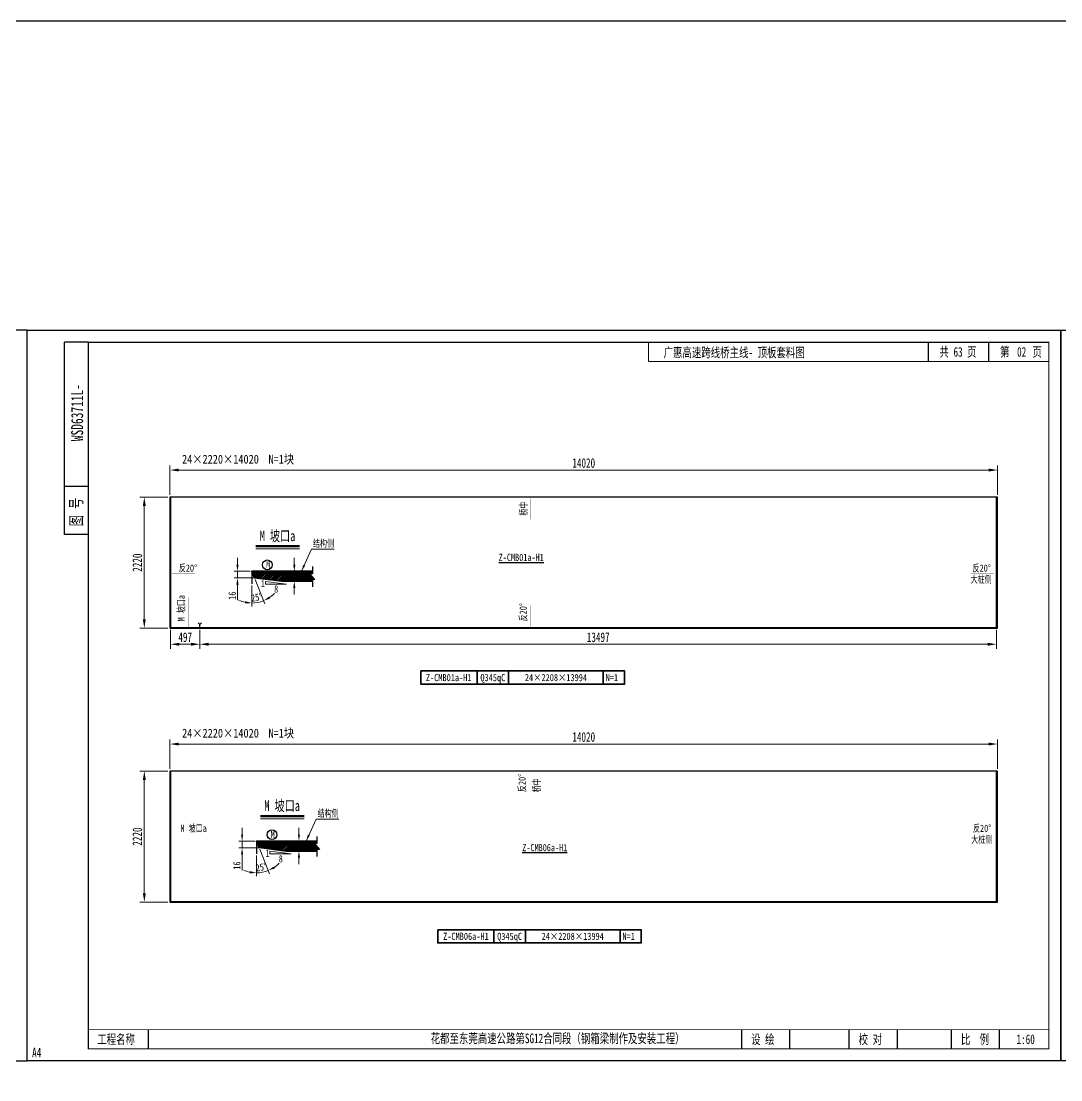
# Model space of a CAD drawing. Extents: x 1629247 to 2251351, y -601856 to -65897.
# Drawn here: x 2086657 to 2104269, y -83837 to -65897 of the extents above; entities that cross this region are included whole.
import ezdxf
from ezdxf.enums import TextEntityAlignment as Align

# ---------------------------------------------------------------- set-up
doc = ezdxf.new("R2010")
doc.units = 0
doc.header["$LTSCALE"] = 2
doc.header["$MEASUREMENT"] = 0
doc.header["$PDMODE"] = 35
doc.header["$PDSIZE"] = 50
doc.linetypes.add('PHANTOM', pattern=[63.5, 31.75, -6.35, 6.35, -6.35, 6.35, -6.35])
doc.layers.get('0').update_dxf_attribs({"linetype": 'CONTINUOUS'})
doc.layers.get('Defpoints').update_dxf_attribs({"linetype": 'CONTINUOUS'})
for name, color, linetype, lineweight in [('1图框轮廓', 7, 'CONTINUOUS', 35), ('文字层', 4, 'CONTINUOUS', 13), ('标注层', 3, 'CONTINUOUS', 13)]:
    doc.layers.add(name, color=color, linetype=linetype, lineweight=lineweight)
doc.layers.add('A3', color=7, linetype='CONTINUOUS')
doc.styles.add('仿宋', font='仿宋_GB2312_1.ttf', dxfattribs={"width": 0.7})
doc.dimstyles.new('标准标注样式-45', dxfattribs={"dimscale": 45, "dimtxt": 2.7, "dimasz": 2.5, "dimexe": 1.25, "dimexo": 0.625, "dimtad": 1, "dimdec": 0, "dimdsep": 46, "dimtxsty": '仿宋', "dimcen": 2.5, "dimclrd": 3, "dimclre": 3, "dimclrt": 4, "dimazin": 0, "dimtfac": 1, "dimtdec": 0, "dimtmove": 0, "dimatfit": 3, "dimfxl": 1.25, "dimlwd": 13, "dimlwe": 13, "dimarcsym": 0})
doc.dimstyles.new('标准标注样式-60', dxfattribs={"dimscale": 60, "dimtxt": 2.7, "dimasz": 2.5, "dimexe": 1.25, "dimexo": 0.625, "dimtad": 1, "dimdec": 0, "dimdsep": 46, "dimtxsty": '仿宋', "dimcen": 2.5, "dimclrd": 3, "dimclre": 3, "dimclrt": 4, "dimazin": 0, "dimtfac": 1, "dimtdec": 0, "dimtmove": 0, "dimatfit": 3, "dimfxl": 1.25, "dimlwd": 13, "dimlwe": 13, "dimarcsym": 0})

# ---------------------------------------------------------------- blocks, each defined once
blk = doc.blocks.new('*D940')
at = {"layer": 'Defpoints', "color": 0}
for p in [(2091309, -75219), (2091284, -75387), (2091317, -75387)]:
    blk.add_point(p, dxfattribs=at)
at = {"layer": '标注层', "color": 3, "linetype": 'ByBlock', "lineweight": 13}
for p, q in [((2091284, -75107), (2091284, -74994)), ((2091284, -75219), (2091284, -75387)), ((2091284, -75500), (2091284, -75612))]:
    blk.add_line(p, q, dxfattribs=at)
at = {"layer": '标注层', "color": 3, "lineweight": 13}
for p, q in [((2091281, -75219), (2091228, -75219)), ((2091289, -75387), (2091228, -75387))]:
    blk.add_line(p, q, dxfattribs=at)
at = {"layer": '标注层', "color": 3}
for points in [[(2091265, -75107), (2091303, -75107), (2091284, -75219)], [(2091265, -75500), (2091303, -75500), (2091284, -75387)]]:
    blk.add_solid(points, dxfattribs=at)
at = {"layer": '标注层', "color": 4, "insert": (2091195, -75303), "char_height": 121.5, "attachment_point": 5, "rotation": 90, "style": '仿宋'}
blk.add_mtext('24', dxfattribs=at)
blk = doc.blocks.new('*D913')
at = {"layer": 'Defpoints', "color": 0}
for p in [(2090563, -75219), (2090563, -75239), (2090608, -75330), (2090563, -75433), (2090700, -75740)]:
    blk.add_point(p, dxfattribs=at)
at = {"layer": '标注层', "color": 3, "lineweight": 13}
for p, q in [((2090563, -75461), (2090563, -75814)), ((2090619, -75356), (2090786, -75771))]:
    blk.add_line(p, q, dxfattribs=at)
at = {"layer": '标注层', "color": 3, "linetype": 'ByBlock', "lineweight": 13}
for start, end in [(303.9979, 315.9959), (246.0041, 258.0021), (270, 292)]:
    blk.add_arc((2090563, -75219), 538, start, end, dxfattribs=at)
at = {"layer": '标注层', "color": 3}
for points in [[(2090873, -75682), (2090855, -75649), (2090765, -75718)], [(2090453, -75727), (2090449, -75765), (2090563, -75758)]]:
    blk.add_solid(points, dxfattribs=at)
at = {"layer": '标注层', "color": 4, "insert": (2090646, -75661), "char_height": 121.5, "attachment_point": 5, "rotation": 10.5492, "style": '仿宋'}
blk.add_mtext('25%%D', dxfattribs=at)
blk = doc.blocks.new('*D914')
at = {"layer": 'Defpoints', "color": 0}
for p in [(2090321, -75219), (2090563, -75219), (2090629, -75333)]:
    blk.add_point(p, dxfattribs=at)
at = {"layer": '标注层', "color": 3, "linetype": 'ByBlock', "lineweight": 13}
for p, q in [((2090321, -75107), (2090321, -74994)), ((2090321, -75219), (2090321, -75333)), ((2090321, -75445), (2090321, -75709))]:
    blk.add_line(p, q, dxfattribs=at)
at = {"layer": '标注层', "color": 3, "lineweight": 13}
for p, q in [((2090535, -75219), (2090265, -75219)), ((2090601, -75333), (2090265, -75333))]:
    blk.add_line(p, q, dxfattribs=at)
at = {"layer": '标注层', "color": 3}
for points in [[(2090302, -75107), (2090340, -75107), (2090321, -75219)], [(2090302, -75445), (2090340, -75445), (2090321, -75333)]]:
    blk.add_solid(points, dxfattribs=at)
at = {"layer": '标注层', "color": 4, "insert": (2090232, -75633), "char_height": 121.5, "attachment_point": 5, "rotation": 90, "style": '仿宋'}
blk.add_mtext('16', dxfattribs=at)
blk = doc.blocks.new('*D942')
at = {"layer": 'Defpoints', "color": 0}
for p in [(2091387, -79792), (2091362, -79960), (2091396, -79960)]:
    blk.add_point(p, dxfattribs=at)
at = {"layer": '标注层', "color": 3, "linetype": 'ByBlock', "lineweight": 13}
for p, q in [((2091362, -79680), (2091362, -79567)), ((2091362, -79792), (2091362, -79960)), ((2091362, -80073), (2091362, -80185))]:
    blk.add_line(p, q, dxfattribs=at)
at = {"layer": '标注层', "color": 3, "lineweight": 13}
for p, q in [((2091359, -79792), (2091306, -79792)), ((2091367, -79960), (2091306, -79960))]:
    blk.add_line(p, q, dxfattribs=at)
at = {"layer": '标注层', "color": 3}
for points in [[(2091344, -79680), (2091381, -79680), (2091362, -79792)], [(2091344, -80073), (2091381, -80073), (2091362, -79960)]]:
    blk.add_solid(points, dxfattribs=at)
at = {"layer": '标注层', "color": 4, "insert": (2091273, -79876), "char_height": 121.5, "attachment_point": 5, "rotation": 90, "style": '仿宋'}
blk.add_mtext('24', dxfattribs=at)
blk = doc.blocks.new('*D917')
at = {"layer": 'Defpoints', "color": 0}
for p in [(2090642, -79792), (2090642, -79813), (2090642, -80006), (2090687, -79903), (2090778, -80313)]:
    blk.add_point(p, dxfattribs=at)
at = {"layer": '标注层', "color": 3, "lineweight": 13}
for p, q in [((2090697, -79929), (2090865, -80344)), ((2090642, -80034), (2090642, -80387))]:
    blk.add_line(p, q, dxfattribs=at)
at = {"layer": '标注层', "color": 3, "linetype": 'ByBlock', "lineweight": 13}
for start, end in [(303.9979, 315.9959), (246.0041, 258.0021), (270, 292)]:
    blk.add_arc((2090642, -79792), 538, start, end, dxfattribs=at)
at = {"layer": '标注层', "color": 3}
for points in [[(2090532, -80300), (2090528, -80338), (2090642, -80331)], [(2090952, -80255), (2090934, -80222), (2090843, -80291)]]:
    blk.add_solid(points, dxfattribs=at)
at = {"layer": '标注层', "color": 4, "insert": (2090724, -80234), "char_height": 121.5, "attachment_point": 5, "rotation": 10.5492, "style": '仿宋'}
blk.add_mtext('25%%D', dxfattribs=at)
blk = doc.blocks.new('*D918')
at = {"layer": 'Defpoints', "color": 0}
for p in [(2090399, -79792), (2090642, -79792), (2090707, -79906)]:
    blk.add_point(p, dxfattribs=at)
at = {"layer": '标注层', "color": 3, "linetype": 'ByBlock', "lineweight": 13}
for p, q in [((2090399, -79680), (2090399, -79567)), ((2090399, -79792), (2090399, -79906)), ((2090399, -80018), (2090399, -80282))]:
    blk.add_line(p, q, dxfattribs=at)
at = {"layer": '标注层', "color": 3, "lineweight": 13}
for p, q in [((2090614, -79792), (2090343, -79792)), ((2090679, -79906), (2090343, -79906))]:
    blk.add_line(p, q, dxfattribs=at)
at = {"layer": '标注层', "color": 3}
for points in [[(2090381, -79680), (2090418, -79680), (2090399, -79792)], [(2090381, -80018), (2090418, -80018), (2090399, -79906)]]:
    blk.add_solid(points, dxfattribs=at)
at = {"layer": '标注层', "color": 4, "insert": (2090311, -80206), "char_height": 121.5, "attachment_point": 5, "rotation": 90, "style": '仿宋'}
blk.add_mtext('16', dxfattribs=at)
blk = doc.blocks.new('*D881')
at = {"color": 3, "lineweight": 13, "ltscale": 3}
for p, q in [((2089187, -76210), (2089187, -76531)), ((2089684, -76210), (2089684, -76531))]:
    blk.add_line(p, q, dxfattribs=at)
at = {"color": 3, "linetype": 'ByBlock', "lineweight": 13, "ltscale": 3}
blk.add_line((2089337, -76456), (2089534, -76456), dxfattribs=at)
at = {"color": 3, "ltscale": 3}
for points in [[(2089337, -76431), (2089337, -76481), (2089187, -76456)], [(2089534, -76431), (2089534, -76481), (2089684, -76456)]]:
    blk.add_solid(points, dxfattribs=at)
at = {"layer": 'Defpoints', "color": 0, "ltscale": 3}
for p in [(2089187, -76173), (2089684, -76173), (2089684, -76456)]:
    blk.add_point(p, dxfattribs=at)
at = {"color": 4, "ltscale": 3, "insert": (2089435, -76338), "char_height": 162, "attachment_point": 5, "style": '仿宋'}
blk.add_mtext('497', dxfattribs=at)
blk = doc.blocks.new('*D891')
at = {"color": 3, "lineweight": 13, "ltscale": 3}
for p, q in [((2089684, -76210), (2089684, -76531)), ((2103181, -76210), (2103181, -76531))]:
    blk.add_line(p, q, dxfattribs=at)
at = {"color": 3, "linetype": 'ByBlock', "lineweight": 13, "ltscale": 3}
blk.add_line((2103031, -76456), (2089834, -76456), dxfattribs=at)
at = {"color": 3, "ltscale": 3}
for points in [[(2089834, -76431), (2089834, -76481), (2089684, -76456)], [(2103031, -76431), (2103031, -76481), (2103181, -76456)]]:
    blk.add_solid(points, dxfattribs=at)
at = {"layer": 'Defpoints', "color": 0, "ltscale": 3}
for p in [(2089684, -76173), (2103181, -76173), (2089684, -76456)]:
    blk.add_point(p, dxfattribs=at)
at = {"color": 4, "ltscale": 3, "insert": (2096432, -76338), "char_height": 162, "attachment_point": 5, "style": '仿宋'}
blk.add_mtext('13497', dxfattribs=at)
blk = doc.blocks.new('*D780')
at = {"color": 3, "lineweight": 13, "ltscale": 3}
for p, q in [((2089177, -73925), (2089177, -73429)), ((2103197, -73925), (2103197, -73429))]:
    blk.add_line(p, q, dxfattribs=at)
at = {"color": 3, "linetype": 'ByBlock', "lineweight": 13, "ltscale": 3}
blk.add_line((2103047, -73504), (2089327, -73504), dxfattribs=at)
at = {"color": 3, "ltscale": 3}
for points in [[(2089327, -73479), (2089327, -73529), (2089177, -73504)], [(2103047, -73479), (2103047, -73529), (2103197, -73504)]]:
    blk.add_solid(points, dxfattribs=at)
at = {"layer": 'Defpoints', "color": 0, "ltscale": 3}
for p in [(2089177, -73504), (2089177, -73963), (2103197, -73963)]:
    blk.add_point(p, dxfattribs=at)
at = {"color": 4, "ltscale": 3, "insert": (2096187, -73386), "char_height": 162, "attachment_point": 5, "style": '仿宋'}
blk.add_mtext('14020', dxfattribs=at)
blk = doc.blocks.new('*D781')
at = {"color": 3, "lineweight": 13, "ltscale": 3}
for p, q in [((2089139, -73963), (2088668, -73963)), ((2089139, -76183), (2088668, -76183))]:
    blk.add_line(p, q, dxfattribs=at)
at = {"color": 3, "linetype": 'ByBlock', "lineweight": 13, "ltscale": 3}
blk.add_line((2088743, -74113), (2088743, -76033), dxfattribs=at)
at = {"color": 3, "ltscale": 3}
for points in [[(2088718, -74113), (2088768, -74113), (2088743, -73963)], [(2088718, -76033), (2088768, -76033), (2088743, -76183)]]:
    blk.add_solid(points, dxfattribs=at)
at = {"layer": 'Defpoints', "color": 0, "ltscale": 3}
for p in [(2089177, -73963), (2088743, -76183), (2089177, -76183)]:
    blk.add_point(p, dxfattribs=at)
at = {"color": 4, "ltscale": 3, "insert": (2088625, -75073), "char_height": 162, "attachment_point": 5, "rotation": 90, "style": '仿宋'}
blk.add_mtext('2220', dxfattribs=at)
blk = doc.blocks.new('tukuangA4-')
at = {"layer": 'A3'}
for p, q in [((537, 7565), (537, 10327)), ((882, 10327), (537, 10327)), ((12951, 10051), (12951, 10327)), ((13814, 10051), (13814, 10327)), ((882, 8256), (537, 8256)), ((882, 7565), (537, 7565)), ((1745, 173), (1745, 449)), ((10266, 173), (10266, 449)), ((10957, 173), (10957, 449)), ((11811, 173), (11811, 449)), ((12502, 173), (12502, 449)), ((13280, 173), (13280, 449)), ((13971, 173), (13971, 449))]:
    blk.add_line(p, q, dxfattribs=at)
blk.add_lwpolyline([(14850, 10500), (14850, 0), (0, 0), (0, 10500)], close=True, dxfattribs=at)
for points, const_width in [([(882, 10327), (14677, 10327), (14677, 173), (882, 173), (882, 10327)], 17.3), ([(8927, 10051), (8927, 10327)], 13.8), ([(8927, 10051), (14677, 10051)], 13.8), ([(882, 449), (14677, 449)], 13.8)]:
    blk.add_lwpolyline(points, dxfattribs=dict(at, const_width=const_width))
at = {"layer": 'A3', "color": 7, "linetype": 'Continuous', "style": '仿宋', "width": 0.7}
for s, p in [('共    页', (13106, 10120)), ('第     页', (13977, 10120)), ('工程名称', (1009, 242)), ('花都至东莞高速公路第SG12合同段（钢箱梁制作及安装工程）', (5798, 255)), ('设 绘', (10401, 242)), ('校 对', (11946, 242)), ('比  例', (13415, 242))]:
    blk.add_text(s, height=138.1, dxfattribs=at).set_placement(p)
blk.add_text('WSD63711L-', height=172.6, rotation=90, dxfattribs=at).set_placement((806, 9316), align=Align.CENTER)
blk.add_text('图 号', height=172.6, rotation=90, dxfattribs=at).set_placement((793, 7681))
blk.add_text('A4', height=138.1, dxfattribs=at).set_placement((139, 50), align=Align.CENTER)
blk = doc.blocks.new('*D782')
at = {"color": 3, "lineweight": 13, "ltscale": 3}
for p, q in [((2089177, -78568), (2089177, -78072)), ((2103197, -78568), (2103197, -78072))]:
    blk.add_line(p, q, dxfattribs=at)
at = {"color": 3, "linetype": 'ByBlock', "lineweight": 13, "ltscale": 3}
blk.add_line((2103047, -78147), (2089327, -78147), dxfattribs=at)
at = {"color": 3, "ltscale": 3}
for points in [[(2089327, -78122), (2089327, -78172), (2089177, -78147)], [(2103047, -78122), (2103047, -78172), (2103197, -78147)]]:
    blk.add_solid(points, dxfattribs=at)
at = {"layer": 'Defpoints', "color": 0, "ltscale": 3}
for p in [(2089177, -78147), (2089177, -78605), (2103197, -78605)]:
    blk.add_point(p, dxfattribs=at)
at = {"color": 4, "ltscale": 3, "insert": (2096187, -78028), "char_height": 162, "attachment_point": 5, "style": '仿宋'}
blk.add_mtext('14020', dxfattribs=at)
blk = doc.blocks.new('*D783')
at = {"color": 3, "lineweight": 13, "ltscale": 3}
for p, q in [((2089139, -78605), (2088668, -78605)), ((2089139, -80825), (2088668, -80825))]:
    blk.add_line(p, q, dxfattribs=at)
at = {"color": 3, "linetype": 'ByBlock', "lineweight": 13, "ltscale": 3}
blk.add_line((2088743, -78755), (2088743, -80675), dxfattribs=at)
at = {"color": 3, "ltscale": 3}
for points in [[(2088718, -78755), (2088768, -78755), (2088743, -78605)], [(2088718, -80675), (2088768, -80675), (2088743, -80825)]]:
    blk.add_solid(points, dxfattribs=at)
at = {"layer": 'Defpoints', "color": 0, "ltscale": 3}
for p in [(2089177, -78605), (2088743, -80825), (2089177, -80825)]:
    blk.add_point(p, dxfattribs=at)
at = {"color": 4, "ltscale": 3, "insert": (2088625, -79715), "char_height": 162, "attachment_point": 5, "rotation": 90, "style": '仿宋'}
blk.add_mtext('2220', dxfattribs=at)

msp = doc.modelspace()

# ---------------------------------------------------------------- hatches: boundary and pattern name
at = {"layer": '标注层', "linetype": 'PHANTOM'}
h = msp.add_hatch(dxfattribs=at)
h.set_pattern_fill('ANSI31', color=8, scale=150, style=0)
h.set_pattern_definition([(45, (2090563.341, -75387.391), (-13.25825, 13.25825), [])])
h.paths.add_polyline_path([(2091589.3, -75387.4), (2091589.3, -75361), (2091633, -75361), (2091545.5, -75261), (2091589.3, -75261), (2091589.3, -75219.4), (2090563.3, -75219.4), (2090608, -75330), (2091067.3, -75387.4)])
h.paths.add_polyline_path([(2091103.8, -75382.7), (2091103.8, -75224.1), (2091286.1, -75224.1), (2091286.1, -75382.7)], flags=24)
h = msp.add_hatch(dxfattribs=at)
h.set_pattern_fill('ANSI31', color=8, scale=150, style=0)
h.set_pattern_definition([(45, (2090641.83, -79960.461), (-13.25825, 13.25825), [])])
h.paths.add_polyline_path([(2091667.7, -79960.5), (2091667.7, -79934.1), (2091711.5, -79934.1), (2091624, -79834.1), (2091667.7, -79834.1), (2091667.7, -79792.5), (2090641.8, -79792.5), (2090686.5, -79903), (2091145.8, -79960.5)])
h.paths.add_polyline_path([(2091182.3, -79955.8), (2091182.3, -79797.1), (2091364.6, -79797.1), (2091364.6, -79955.8)], flags=24)

# ---------------------------------------------------------------- linework, layer by layer
at = {"color": 7, "ltscale": 3}
for p, q in [((2090563.3, -75239.4), (2090563.3, -75433)), ((2090641.8, -79812.5), (2090641.8, -80006))]:
    msp.add_line(p, q, dxfattribs=at)
at = {"color": 6, "ltscale": 3}
for p, q in [((2089683.8, -76123.7), (2089652.5, -76092.4)), ((2089712.9, -76094.6), (2089683.8, -76123.7)), ((2089683.8, -76172.8), (2089683.8, -76123.7))]:
    msp.add_line(p, q, dxfattribs=at)
at = {"color": 8, "ltscale": 3}
for points in [[(2065547.6, -218566.9), (2251350.7, -218566.9), (2251350.7, -65896.9), (2065547.6, -65896.9)], [(2089176.8, -76182.8), (2103196.8, -76182.8), (2103196.8, -73962.8), (2089176.8, -73962.8)], [(2089176.8, -80825.2), (2103196.8, -80825.2), (2103196.8, -78605.2), (2089176.8, -78605.2)]]:
    msp.add_lwpolyline(points, close=True, dxfattribs=at)
at = {"color": 1}
for points in [[(2103180.8, -73964.7), (2089186.8, -73964.7), (2089186.8, -76172.8), (2103180.8, -76172.8)], [(2089186.8, -80815.2), (2103180.8, -80815.2), (2103180.8, -78607.2), (2089186.8, -78607.2)]]:
    msp.add_lwpolyline(points, close=True, dxfattribs=at)
at = {"color": 7}
for points in [[(2091589.3, -75139.9), (2091589.3, -75261), (2091545.5, -75261), (2091633, -75361), (2091589.3, -75361), (2091589.3, -75482.2)], [(2091667.7, -79712.9), (2091667.7, -79834.1), (2091624, -79834.1), (2091711.5, -79934.1), (2091667.7, -79934.1), (2091667.7, -80055.3)]]:
    msp.add_lwpolyline(points, dxfattribs=at)
at = {"color": 3, "ltscale": 3}
for centre in [(2090826.1, -75110.2), (2090904.6, -79683.3)]:
    msp.add_circle(centre, 82.7, dxfattribs=at)
at = {"layer": '1图框轮廓', "color": 30, "ltscale": 3}
for p, q in [((2094379.9, -77133.1), (2094379.9, -76908.1)), ((2094914.4, -77133.1), (2094914.4, -76908.1)), ((2096518.4, -77133.1), (2096518.4, -76908.1)), ((2094664, -81517.9), (2094664, -81292.9)), ((2095198.5, -81517.9), (2095198.5, -81292.9)), ((2096802.5, -81517.9), (2096802.5, -81292.9))]:
    msp.add_line(p, q, dxfattribs=at)
at = {"layer": '1图框轮廓', "color": 207}
for points in [[(2091589.3, -75387.4), (2091067.3, -75387.4), (2090608, -75330), (2090563.3, -75219.4), (2091589.3, -75219.4)], [(2091667.7, -79960.5), (2091145.8, -79960.5), (2090686.5, -79903), (2090641.8, -79792.5), (2091667.7, -79792.5)]]:
    msp.add_lwpolyline(points, dxfattribs=at)
at = {"layer": '1图框轮廓', "color": 30, "ltscale": 3}
for points in [[(2093428.4, -76908.1), (2096878.4, -76908.1), (2096878.4, -77133.1), (2093428.4, -77133.1)], [(2093712.5, -81292.9), (2097162.5, -81292.9), (2097162.5, -81517.9), (2093712.5, -81517.9)]]:
    msp.add_lwpolyline(points, close=True, dxfattribs=at)
at = {"layer": 'A3'}
msp.add_lwpolyline([(2069245, -83516.8), (2086756, -83516.8), (2086756, -71134), (2069245, -71134)], close=True, dxfattribs=at)
at = {"layer": '文字层', "lineweight": 50}
for p, q in [((2091373.7, -74795.6), (2090630.4, -74795.6)), ((2091452.1, -79368.6), (2090708.9, -79368.6))]:
    msp.add_line(p, q, dxfattribs=at)
at = {"layer": '文字层', "lineweight": 20}
for p, q in [((2091373.7, -74840.6), (2090630.4, -74840.6)), ((2091452.1, -79413.6), (2090708.9, -79413.6))]:
    msp.add_line(p, q, dxfattribs=at)
at = {"layer": '标注层', "color": 42}
for points in [[(2095278.5, -73981.8, 0, 25, 0), (2095278.5, -74056.6, 5, 5, 0), (2095278.5, -74341.2, 5, 5, 0)], [(2089206, -75250.6, 0, 25, 0), (2089280.9, -75250.6, 5, 5, 0), (2089601.7, -75250.6, 5, 5, 0)], [(2103140.6, -75250.6, 0, 25, 0), (2103065.8, -75250.6, 5, 5, 0), (2102745, -75250.6, 5, 5, 0)], [(2095278.5, -76160, 0, 25, 0), (2095278.5, -76085.2, 5, 5, 0), (2095278.5, -75800.5, 5, 5, 0)], [(2095259.7, -78636.5, 0, 25, 0), (2095259.7, -78711.3, 5, 5, 0), (2095259.7, -78995.9, 5, 5, 0)], [(2089216.7, -79660, 0, 25, 0), (2089291.5, -79660, 5, 5, 0), (2089770.8, -79660, 5, 5, 0)], [(2103151, -79660, 0, 25, 0), (2103076.1, -79660, 5, 5, 0), (2102755.3, -79660, 5, 5, 0)]]:
    msp.add_lwpolyline(points, format="xyseb", dxfattribs=at)
at = {"layer": '标注层', "color": 7}
for points in [[(2090793.2, -75390.7), (2091151.6, -75435.5), (2091151.6, -75435.5), (2090793.2, -75435.5)], [(2090871.6, -79963.8), (2091230, -80008.6), (2091230, -80008.6), (2090871.6, -80008.6)]]:
    msp.add_lwpolyline(points, close=True, dxfattribs=at)
at = {"layer": '标注层', "color": 182}
msp.add_lwpolyline([(2089485.8, -76160, 0, 25, 0), (2089485.8, -76085.2, 5, 5, 0), (2089485.8, -75664.2, 5, 5, 0)], format="xyseb", dxfattribs=at)

# ---------------------------------------------------------------- block references
at = {"color": 8, "yscale": 1.179310344828991, "zscale": 1.179310344827586}
for p, xscale in [((2086756, -83516.8), 1.179310344828991), ((2104268.7, -83516.8), 1.179310345090926)]:
    msp.add_blockref('tukuangA4-', p, dxfattribs=dict(at, xscale=xscale))

# ---------------------------------------------------------------- texts
at = {"color": 7, "style": '仿宋', "width": 0.85}
for s, p in [('24×2220×14020', (2089382.3, -73395)), ('N=1块', (2090846.6, -73395)), ('24×2220×14020', (2089382.3, -78037.4)), ('N=1块', (2090846.6, -78037.4))]:
    msp.add_text(s, height=150, dxfattribs=at).set_placement(p)
at = {"color": 6, "linetype": 'PHANTOM', "ltscale": 10, "style": '仿宋', "width": 0.7}
for s, p in [('%%UZ-CMB01a-H1', (2094746.3, -75044)), ('%%UZ-CMB06a-H1', (2095144.9, -79963))]:
    msp.add_text(s, height=121.5, dxfattribs=at).set_placement(p)
at = {"color": 7, "style": '仿宋', "width": 0.85}
for s, p in [('Z-CMB01a-H1', (2093899, -77020.6)), ('Q345qC', (2094647.2, -77020.6)), ('24×2208×13994', (2095716.4, -77020.6)), ('N=1 ', (2096698.4, -77020.6)), ('Z-CMB06a-H1', (2094191.4, -81405.4)), ('Q345qC', (2094931.3, -81405.4)), ('24×2208×13994', (2096000.5, -81405.4)), ('N=1 ', (2096982.5, -81405.4))]:
    msp.add_text(s, height=121.5, dxfattribs=at).set_placement(p, align=Align.MIDDLE_CENTER)
at = {"layer": 'A3', "color": 6, "linetype": 'Continuous', "style": '仿宋', "width": 0.7}
msp.add_text('广惠高速跨线桥主线- 顶板套料图', height=162.857, dxfattribs=at).set_placement((2097540.6, -71591.7))
at = {"layer": 'A3', "color": 1, "linetype": 'Continuous', "style": '仿宋', "width": 0.7}
for s, p in [('63', (2102451.2, -71582.6)), ('02', (2103528.4, -71582.6))]:
    msp.add_text(s, height=162.86, dxfattribs=at).set_placement(p)
at = {"layer": 'A3', "color": 7, "linetype": 'Continuous', "style": '仿宋', "width": 0.7}
msp.add_text('1:60', height=162.86, dxfattribs=at).set_placement((2103517.9, -83231.9))
at = {"layer": '文字层', "color": 1, "style": '仿宋', "width": 0.7}
for p in [(2090698.7, -74708.5), (2090777.2, -79281.6)]:
    msp.add_text('M 坡口a', height=180, dxfattribs=at).set_placement(p)
at = {"layer": '标注层', "color": 42, "style": '仿宋', "width": 0.7}
for s, p in [('桥中', (2095228.2, -74275.7)), ('反20%%D', (2095221.4, -76067.5)), ('反20%%D', (2095202.5, -78960.9)), ('桥中', (2095450.9, -78964.1))]:
    msp.add_text(s, height=121.5, rotation=90, dxfattribs=at).set_placement(p)
at = {"layer": '标注层', "color": 4, "style": '仿宋', "width": 0.7}
for s, p in [('结构侧', (2091599.8, -74807.9)), ('1', (2090717.4, -75488)), ('8', (2090941.9, -75580.1)), ('结构侧', (2091678.3, -79381)), ('1', (2090795.9, -80061.1)), ('8', (2091020.4, -80153.2))]:
    msp.add_text(s, height=121.5, dxfattribs=at).set_placement(p)
at = {"layer": '标注层', "color": 42, "style": '仿宋', "width": 0.7}
for s, p in [('反20%%D', (2089327.4, -75225.3)), ('反20%%D', (2102773.8, -75225.3)), ('大桩侧', (2102740.4, -75415.5)), ('M 坡口a', (2089355, -79634.8)), ('反20%%D', (2102781.3, -79634.8)), ('大桩侧', (2102750.8, -79824.9))]:
    msp.add_text(s, height=121.5, dxfattribs=at).set_placement(p)
at = {"layer": '标注层', "color": 2, "style": '仿宋', "width": 0.7}
for p in [(2090805.6, -75167.7), (2090884.1, -79740.7)]:
    msp.add_text('M', height=121.5, dxfattribs=at).set_placement(p)
at = {"layer": '标注层', "color": 182, "style": '仿宋', "width": 0.7}
msp.add_text('M 坡口a', height=121.5, rotation=90, dxfattribs=at).set_placement((2089428.6, -76067.5))

# ---------------------------------------------------------------- dimensions: what is measured, and where the dimension line sits
at = {"color": 8, "ltscale": 3}
for base, p1, p2, picture, middle in [((2089176.8, -73504.1), (2103196.8, -73962.8), (2089176.8, -73962.8), '*D780', (2096186.8, -73385.6)), ((2089683.8, -76456.2), (2089186.8, -76172.8), (2089683.8, -76172.8), '*D881', (2089435.3, -76337.7)), ((2089683.8, -76456.2), (2103180.8, -76172.8), (2089683.8, -76172.8), '*D891', (2096432.3, -76337.7)), ((2089176.8, -78146.6), (2103196.8, -78605.2), (2089176.8, -78605.2), '*D782', (2096186.8, -78028.1))]:
    dim = msp.add_linear_dim(base=base, p1=p1, p2=p2, dimstyle='标准标注样式-60', dxfattribs=at)
    dim.commit()
    dim.dimension.update_dxf_attribs({"geometry": picture, "text_midpoint": middle})
for base, p1, p2, picture, middle in [((2088743.4, -76182.8), (2089176.8, -73962.8), (2089176.8, -76182.8), '*D781', (2088624.9, -75072.8)), ((2088743.4, -80825.2), (2089176.8, -78605.2), (2089176.8, -80825.2), '*D783', (2088624.9, -79715.2))]:
    dim = msp.add_linear_dim(base=base, p1=p1, p2=p2, angle=90, dimstyle='标准标注样式-60', dxfattribs=at)
    dim.commit()
    dim.dimension.update_dxf_attribs({"geometry": picture, "text_midpoint": middle})
at = {"layer": '标注层', "color": 7}
for base, p1, p2, picture, middle in [((2090321, -75219.4), (2090628.7, -75332.6), (2090563.3, -75219.4), '*D914', (2090321, -75633.3)), ((2090399.5, -79792.5), (2090707.2, -79905.6), (2090641.8, -79792.5), '*D918', (2090399.5, -80206.3))]:
    dim = msp.add_linear_dim(base=base, p1=p1, p2=p2, angle=90, dimstyle='标准标注样式-45', override={"dimlfac": 0.142857}, dxfattribs=at)
    dim.commit()
    dim.dimension.update_dxf_attribs({"geometry": picture, "text_midpoint": middle, "dimtype": 160})
for base, p1, p2, picture, middle in [((2091283.8, -75387.4), (2091308.8, -75219.4), (2091317.1, -75387.4), '*D940', (2091194.9, -75303.4)), ((2091362.3, -79960.5), (2091387.2, -79792.5), (2091395.6, -79960.5), '*D942', (2091273.4, -79876.5))]:
    dim = msp.add_linear_dim(base=base, p1=p1, p2=p2, angle=270, dimstyle='标准标注样式-45', override={"dimlfac": 0.142857}, dxfattribs=at)
    dim.commit()
    dim.dimension.update_dxf_attribs({"geometry": picture, "text_midpoint": middle})
for base, line1, line2, picture, middle in [((2090699.6, -75740.1), ((2090608, -75330), (2090563.3, -75219.4)), ((2090563.3, -75239.4), (2090563.3, -75433)), '*D913', (2090661.9, -75748.5)), ((2090778.1, -80313.1), ((2090686.5, -79903), (2090641.8, -79792.5)), ((2090641.8, -79812.5), (2090641.8, -80006)), '*D917', (2090740.4, -80321.6))]:
    dim = msp.add_angular_dim_2l(base=base, line1=line1, line2=line2, text='25%%D', dimstyle='标准标注样式-45', override={"dimlfac": 0.142857, "dimadec": 0}, dxfattribs=at)
    dim.commit()
    dim.dimension.update_dxf_attribs({"geometry": picture, "text_midpoint": middle, "dimtype": 162})

# ---------------------------------------------------------------- leaders
at = {"color": 7, "ltscale": 3}
for points in [[(2091405.4, -75219.4), (2091577, -74844.6), (2091960.1, -74844.6)], [(2091483.9, -79792.5), (2091655.4, -79417.7), (2092038.6, -79417.7)]]:
    msp.add_leader(points, dimstyle='标准标注样式-45', override={"dimgap": 0.625, "dimtad": 0}, dxfattribs=at)

doc.saveas('drawing.dxf')
